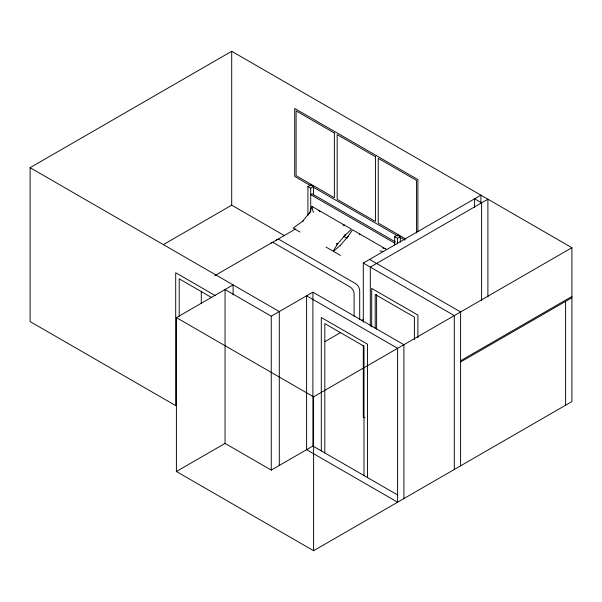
<?xml version="1.0" encoding="UTF-8"?>
<svg xmlns="http://www.w3.org/2000/svg" width="602" height="602" viewBox="0 0 602 602"><rect width="100%" height="100%" fill="white"/><g stroke="black" fill="none" stroke-linecap="round" stroke-linejoin="round"><path stroke-width="0.9" d="M336.352 245.383L344.938 235.435L345.036 234.344M344.938 235.435L351.463 229.196L311.889 206.351L309.451 213.469M310.293 211.904L302.407 221.446L293.129 228.083L299.969 232.026M340.469 255.406L333.418 251.335L340.348 245.338L347.58 236.962L352.584 229.844L386.687 249.537M303.348 220.686L302.407 221.446L302.904 221.619M343.877 225.584L344.442 225.14L342.967 224.794M347.58 236.962L348.453 236.315M215.313 295.627L175.701 272.759L175.701 405.62L30.1 321.558L30.1 167.68L231.702 51.29L571.9 247.7L571.9 401.579L313.597 550.71L176.401 471.501L176.401 317.623L233.102 284.881L233.102 294.935M163.413 244.593L231.702 205.169L284.633 235.728M307.915 215.403L307.915 186.567L310.715 184.949L313.514 186.567L313.514 194.935M307.915 186.567L310.715 188.185L313.514 186.567M214.816 275.633L295.763 228.903M394.716 245.052L394.716 236.684L397.516 235.066L400.315 236.684L400.315 242.26M394.716 236.684L397.516 238.294L400.315 236.684M176.401 471.501L225.05 443.411L225.05 289.532L271.254 316.208L312.897 292.158L403.897 344.698L403.897 498.576M363.299 322.175L363.299 263.059L480.9 195.161L480.9 203.611M324.937 341.635L340.348 332.733M361.448 320.55L363.074 319.617M176.401 317.623L313.597 396.831L571.9 247.7M225.05 443.411L271.254 470.087L312.897 446.037L397.425 494.836M460.598 360.764L571.9 296.5M460.598 361.975L571.9 297.719M380.035 250.914L383.497 251.418M382.691 248.024L385.13 248.634M336.345 243.351L337.707 243.81L333.109 251.162L326.058 247.091M405.914 239.069L378.237 223.086L378.237 158.318L416.501 180.412L416.501 232.974M310.91 185.83L294.702 176.476L294.702 108.473L417.901 179.607L417.901 231.77M313.341 187.237L397.636 235.901M400.067 237.308L404.935 240.115M395.311 241.876L312.114 193.844L310.715 194.649L394.716 243.148M343.84 236.405L347.068 238.272M369.598 259.424L460.598 311.964L460.598 465.843M363.299 263.059L454.299 315.598L454.299 469.477M30.1 167.68L279.298 311.558L279.298 465.436M211.716 297.599L179.2 278.824L179.2 316.434M364.857 417.841L363.299 416.938L363.299 345.631M318.917 210.407L319.986 211.821M360.214 234.757L359.612 233.9L359.77 234.757M340.348 245.338L340.679 245.849M311.889 206.351L313.288 212.378M565.602 301.354L565.602 405.221M487.898 296.786L487.898 199.209L370.298 267.1L370.298 326.216M481.6 300.428L481.6 202.844L474.602 198.803L474.602 207.246M417.901 337.632L417.901 315.094L371.697 288.418L371.697 326.931M414.402 339.603L414.402 317.111L375.197 294.483L375.197 328.218M397.516 238.294L397.516 243.878M376.604 294.431L376.604 329.143M367.498 477.559L367.498 344.193L321.302 317.517L321.302 450.89M363.999 475.542L363.999 346.21L324.802 323.583L324.802 452.907M359.703 319.692L359.703 290.706A5.772 3.334 60 0 0 355.624 283.64L279.779 239.852A5.772 3.334 60 0 0 276.25 240.168M354.104 316.381L354.104 293.942A5.772 3.334 60 0 0 350.018 286.876L274.181 243.088A5.772 3.334 60 0 0 270.644 243.404M313.597 396.831L313.597 550.71M312.897 292.158L312.897 446.037M310.715 188.185L310.715 211.972M271.254 316.208L271.254 470.087M231.702 51.29L231.702 205.169M201.301 291.263L201.301 303.558M334.366 132.997L296.101 110.903L296.101 175.664L334.366 197.757L334.366 132.997M375.43 156.701L337.165 134.607L337.165 199.375L375.43 221.468L375.43 156.701M397.598 348.332L306.599 295.793L306.599 449.671L397.598 502.211L397.598 348.332"/></g></svg>
